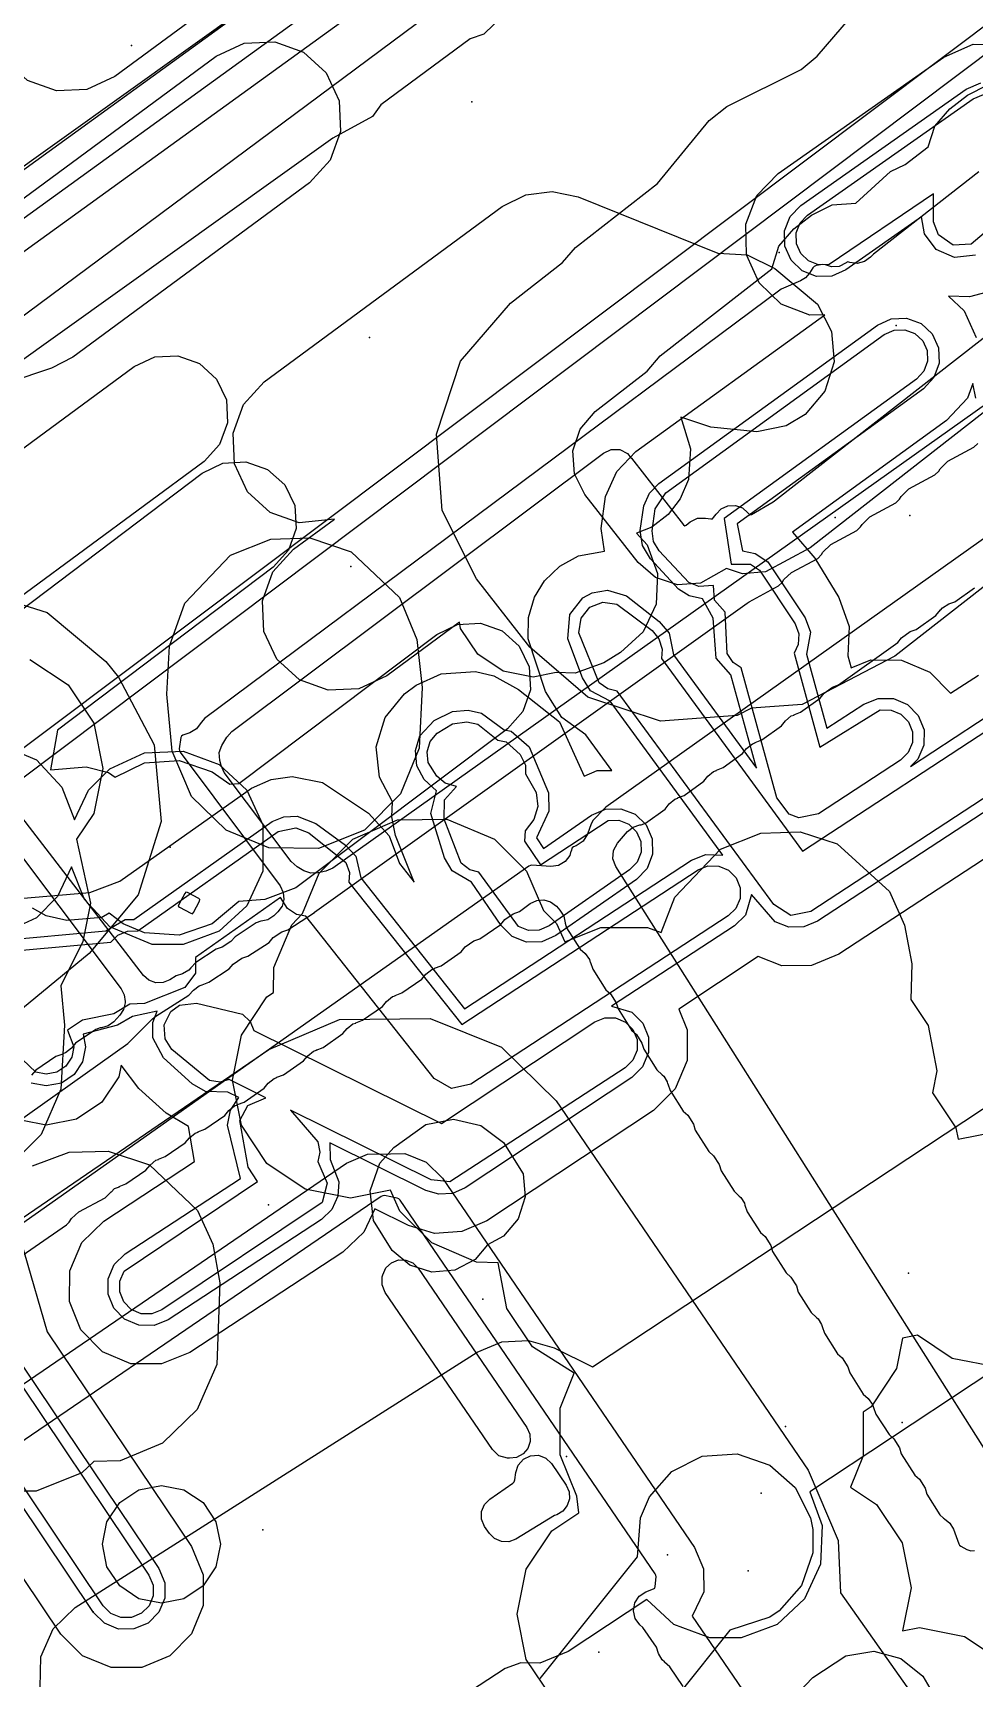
# Model space of a CAD drawing. Header units: metres. Extents: x 8738 to 9560, y -8972 to -7699.
# Drawn here: x 9325.47 to 9349.42, y -7915.73 to -7873.86 of the extents above; entities that cross this region are included whole.
import ezdxf

# ---------------------------------------------------------------- set-up
doc = ezdxf.new("R2010")
doc.units = ezdxf.units.M
for name, color, linetype in [('AI_GREENING_EXCLUSIONS', 1, 'Continuous'), ('AI_GREENING_LAWN', 82, 'Continuous'), ('AI_GREENING_REJECTED', 6, 'Continuous')]:
    doc.layers.add(name, color=color, linetype=linetype)

msp = doc.modelspace()

# ---------------------------------------------------------------- linework, layer by layer
at = {"layer": 'AI_GREENING_EXCLUSIONS'}
for points in [[(9364.585, -7852.899), (9337.717, -7873.147), (9336.942, -7873.894), (9336.596, -7874.009), (9334.321, -7875.69), (9334.111, -7875.986), (9333.104, -7876.534), (9305.641, -7896.173), (9305.12, -7896.907), (9304.52, -7897.405), (9304.171, -7897.513), (9303.051, -7898.324), (9301.98, -7899.146), (9301.779, -7899.448), (9301.13, -7899.882), (9300.401, -7900.165), (9273.981, -7921.29)], [(9364.585, -7852.899), (9337.717, -7873.147), (9336.942, -7873.894), (9336.596, -7874.009), (9334.321, -7875.69), (9334.111, -7875.986), (9333.104, -7876.534), (9305.641, -7896.173), (9305.12, -7896.907), (9304.52, -7897.405), (9304.171, -7897.513), (9303.051, -7898.324), (9301.98, -7899.146), (9301.779, -7899.448), (9301.13, -7899.882), (9300.401, -7900.165), (9273.981, -7921.29)], [(9305.158, -7861.58), (9311.227, -7875.414), (9314.924, -7883.278), (9315.105, -7883.441), (9316.701, -7882.347), (9320.684, -7879.404), (9321.041, -7879.237), (9321.436, -7879.221), (9321.806, -7879.359), (9322.093, -7879.629), (9322.192, -7879.768), (9322.195, -7879.771), (9322.217, -7879.803), (9322.66, -7880.427), (9333.683, -7872.449)], [(9306.372, -7861.858), (9312.139, -7875.003), (9315.403, -7882.024), (9316.121, -7881.532), (9320.09, -7878.6), (9320.805, -7878.265), (9321.593, -7878.233), (9322.333, -7878.509), (9322.886, -7879.029), (9333.088, -7871.645)], [(9336.146, -7868.636), (9327.552, -7874.966), (9326.845, -7875.297), (9326.066, -7875.333), (9325.332, -7875.068), (9324.755, -7874.542), (9324.424, -7873.835)], [(9313.345, -7873.789), (9313.751, -7874.455), (9313.871, -7875.226), (9313.687, -7875.985), (9313.101, -7877.249), (9313.062, -7877.61), (9312.525, -7878.49), (9307.087, -7890.222), (9330.935, -7873.168)], [(9313.345, -7873.789), (9313.751, -7874.455), (9313.871, -7875.226), (9313.687, -7875.985), (9313.101, -7877.249), (9313.062, -7877.61), (9312.525, -7878.49), (9307.087, -7890.222), (9330.935, -7873.168)], [(9354.66, -7884.053), (9347.401, -7889.721), (9345.045, -7890.95), (9343.752, -7891.046), (9343.386, -7891.231), (9341.44, -7891.375), (9339.588, -7890.763), (9338.11, -7889.489), (9336.756, -7887.755), (9335.879, -7886.012), (9335.735, -7884.067), (9336.347, -7882.214), (9337.621, -7880.737), (9338.943, -7879.705), (9339.277, -7879.316), (9341.364, -7877.688), (9342.679, -7876.084), (9343.128, -7875.733), (9345.017, -7874.789), (9345.421, -7874.452), (9345.421, -7874.452), (9346.644, -7873.033)], [(9321.051, -7896.235), (9326.92, -7895.738), (9327.683, -7895.443), (9331.034, -7893.075), (9331.529, -7892.858), (9332.064, -7892.782), (9332.841, -7892.934), (9334.009, -7893.717), (9334.538, -7894.291), (9334.797, -7894.997), (9335.173, -7895.472), (9334.699, -7894.285), (9334.6, -7893.809), (9334.619, -7893.427), (9334.284, -7892.801), (9334.207, -7892.024), (9334.433, -7891.277), (9334.927, -7890.674), (9335.219, -7890.459), (9335.859, -7890.168), (9336.732, -7890.107), (9337.193, -7890.217), (9337.829, -7890.565), (9338.867, -7891.394), (9339.499, -7892.775), (9339.825, -7892.632), (9340.202, -7892.625), (9339.539, -7891.721), (9338.928, -7891.284), (9338.514, -7890.622), (9338.069, -7889.276), (9338.078, -7888.736), (9338.232, -7888.218), (9338.484, -7887.803), (9338.873, -7887.428), (9339.348, -7887.17), (9340.011, -7887.05), (9339.925, -7886.468), (9340.041, -7885.657), (9340.324, -7885.017), (9340.81, -7884.513), (9345.615, -7881.03), (9345.237, -7881.039), (9344.509, -7880.758), (9343.945, -7880.219), (9343.629, -7879.506), (9343.61, -7878.725), (9343.892, -7877.998), (9344.43, -7877.433), (9348.643, -7874.472), (9349.392, -7874.148), (9350.208, -7874.151)], [(9324.368, -7878.7), (9330.135, -7874.453), (9330.842, -7874.121), (9331.621, -7874.086), (9332.355, -7874.351), (9332.931, -7874.877), (9333.263, -7875.583), (9333.298, -7876.363), (9333.033, -7877.097), (9332.507, -7877.673), (9326.488, -7882.106), (9325.939, -7882.392), (9322.627, -7883.504)], [(9352.506, -7881.295), (9345.247, -7886.962), (9344.111, -7887.577), (9343.527, -7887.621), (9343.115, -7887.485), (9342.452, -7887.858), (9341.868, -7887.901), (9341.312, -7887.717), (9340.869, -7887.335), (9339.515, -7885.601), (9339.252, -7885.078), (9339.209, -7884.495), (9339.392, -7883.939), (9339.774, -7883.496), (9341.097, -7882.463), (9341.431, -7882.075), (9344.269, -7879.86), (9344.451, -7879.286), (9344.833, -7878.843), (9345.282, -7878.492), (9345.805, -7878.229), (9345.805, -7878.229), (9346.406, -7878.191), (9347.294, -7877.385), (9347.661, -7877.211), (9348.244, -7876.757), (9348.416, -7876.235), (9348.798, -7875.791), (9349.248, -7875.441), (9349.77, -7875.177)], [(9349.451, -7879.514), (9348.919, -7879.573), (9348.453, -7879.368), (9348.153, -7878.969), (9348.078, -7878.536), (9346.156, -7879.887), (9345.799, -7880.045), (9345.409, -7880.054), (9345.045, -7879.913), (9344.763, -7879.644), (9344.763, -7879.644), (9344.605, -7879.287), (9344.596, -7878.897), (9344.736, -7878.533), (9345.006, -7878.251), (9349.218, -7875.29), (9349.592, -7875.128)], [(9349.843, -7880.434), (9349.3, -7880.574), (9348.763, -7880.561), (9349.161, -7880.93), (9349.473, -7881.608)], [(9320.842, -7897.302), (9327.328, -7896.707), (9327.817, -7896.422), (9328.034, -7896.42), (9331.555, -7893.928), (9331.854, -7893.807), (9332.191, -7893.789), (9332.665, -7893.974), (9333.42, -7894.525), (9333.684, -7894.812), (9333.811, -7895.362), (9336.447, -7898.692), (9342.228, -7894.909), (9342.59, -7894.763), (9343.025, -7894.786), (9340.154, -7890.868), (9339.656, -7890.599), (9339.45, -7890.268), (9339.083, -7889.278), (9339.131, -7888.658), (9339.464, -7888.234), (9339.701, -7888.105), (9340.086, -7888.041), (9340.574, -7888.186), (9341.407, -7888.834), (9341.661, -7889.13), (9341.767, -7889.686), (9343.878, -7892.567), (9343.225, -7890.197), (9342.856, -7889.769), (9342.782, -7888.755), (9342.507, -7888.259), (9342.166, -7888.185), (9341.894, -7888.017), (9341.181, -7887.239), (9340.981, -7886.904), (9340.924, -7886.518), (9341.012, -7885.895), (9341.154, -7885.574), (9341.397, -7885.322), (9346.955, -7881.294), (9347.31, -7881.131), (9347.7, -7881.116), (9348.066, -7881.251), (9348.352, -7881.517), (9348.515, -7881.871), (9348.53, -7882.261), (9348.394, -7882.627), (9348.129, -7882.913), (9343.389, -7886.348), (9343.525, -7887.042), (9343.844, -7887.105), (9344.168, -7887.322), (9345.12, -7888.741), (9345.252, -7889.109), (9345.153, -7889.665), (9345.674, -7891.555), (9346.614, -7890.94), (9346.976, -7890.794), (9347.366, -7890.797), (9347.725, -7890.95), (9347.998, -7891.229), (9348.144, -7891.591), (9348.14, -7891.981), (9347.988, -7892.34), (9347.796, -7892.528), (9350.073, -7891.037)], [(9322.815, -7886.203), (9328.046, -7882.35), (9328.576, -7882.101), (9329.161, -7882.074), (9329.711, -7882.273), (9330.144, -7882.668), (9330.392, -7883.198), (9330.419, -7883.782), (9330.22, -7884.333), (9329.825, -7884.765), (9323.743, -7889.245)], [(9349.46, -7883.157), (9349.385, -7882.777), (9349.246, -7883.15), (9348.716, -7883.723), (9344.797, -7886.563), (9345.361, -7887.225), (9345.978, -7888.227), (9346.241, -7888.962), (9346.204, -7889.713), (9346.287, -7890.014), (9346.79, -7889.811), (9347.57, -7889.819), (9348.288, -7890.124), (9348.818, -7890.664), (9349.526, -7890.2)], [(9323.816, -7889.568), (9329.775, -7885.064), (9330.302, -7884.809), (9330.886, -7884.775), (9331.439, -7884.967), (9331.876, -7885.356), (9332.131, -7885.883), (9332.165, -7886.468), (9331.973, -7887.02), (9331.584, -7887.458), (9326.095, -7891.606), (9325.918, -7892.611), (9326.828, -7892.535), (9327.396, -7892.677), (9327.564, -7892.801), (9328.309, -7892.437), (9329.195, -7892.378), (9330.028, -7892.664), (9330.481, -7892.973), (9330.707, -7892.956), (9335.743, -7889.17), (9336.271, -7888.916), (9336.855, -7888.883), (9337.407, -7889.077), (9337.844, -7889.467), (9338.097, -7889.994), (9338.13, -7890.579), (9337.936, -7891.131), (9337.546, -7891.567), (9332.16, -7895.617), (9331.374, -7895.913), (9330.711, -7895.964), (9330.028, -7896.534), (9329.195, -7896.819), (9328.309, -7896.76), (9327.767, -7896.534), (9327.414, -7896.258), (9327.222, -7896.374), (9326.334, -7896.445), (9325.806, -7896.331), (9325.46, -7896.136)], [(9323.968, -7888.026), (9325.831, -7888.607), (9327.329, -7889.857), (9327.648, -7890.252), (9328.554, -7891.979), (9328.729, -7893.929), (9328.146, -7895.79), (9326.899, -7897.283), (9325.202, -7898.683)], [(9351.004, -7892.46), (9345.266, -7896.215), (9344.758, -7896.318), (9344.318, -7896.043), (9340.335, -7890.608), (9340.097, -7890.553), (9339.875, -7890.394), (9339.36, -7889.123), (9339.417, -7888.753), (9339.641, -7888.476), (9339.973, -7888.346), (9340.323, -7888.394), (9340.323, -7888.394), (9341.222, -7889.069), (9341.399, -7889.277), (9341.484, -7889.537), (9341.465, -7889.78), (9345.055, -7894.68), (9350.237, -7891.288)], [(9325.393, -7889.802), (9326.366, -7890.453), (9327.017, -7891.426), (9327.245, -7892.574), (9327.017, -7893.722), (9326.578, -7894.379), (9326.937, -7896.006), (9326.742, -7896.983), (9326.179, -7898.111), (9326.272, -7899.113), (9326.178, -7900.739), (9325.68, -7901.89), (9324.87, -7902.7)], [(9324.483, -7891.906), (9325.559, -7892.354), (9326.206, -7893.053), (9326.53, -7893.882), (9326.886, -7893.127), (9327.426, -7892.587), (9328.308, -7892.178), (9329.294, -7892.139), (9330.211, -7892.48), (9330.91, -7893.127), (9331.319, -7894.009), (9331.319, -7895.189), (9330.91, -7896.071), (9330.211, -7896.718), (9329.294, -7897.059), (9328.502, -7897.059), (9327.426, -7896.611), (9326.779, -7895.912), (9326.455, -7895.083), (9326.099, -7895.838), (9325.559, -7896.378), (9324.677, -7896.787)], [(9351.168, -7892.711), (9345.431, -7896.466), (9345.082, -7896.609), (9344.705, -7896.613), (9344.353, -7896.477), (9343.756, -7895.783), (9343.602, -7896.309), (9343.323, -7896.582), (9340.195, -7898.63), (9340.712, -7898.781), (9340.987, -7899.058), (9341.135, -7899.419), (9341.134, -7899.809), (9340.983, -7900.169), (9340.706, -7900.444), (9336.464, -7903.254), (9336.146, -7903.393), (9335.8, -7903.415), (9335.467, -7903.316), (9333.025, -7902.103), (9333.029, -7902.531), (9333.255, -7903.096), (9333.232, -7903.464), (9333.077, -7903.799), (9332.81, -7904.055), (9328.914, -7906.605), (9328.553, -7906.751), (9328.162, -7906.747), (9327.803, -7906.594), (9327.53, -7906.316), (9327.384, -7905.954), (9327.388, -7905.564), (9327.541, -7905.205), (9327.819, -7904.931), (9330.753, -7903.011), (9330.422, -7901.656), (9330.498, -7901.273), (9330.712, -7900.954), (9330.426, -7900.811), (9329.86, -7900.801), (9329.525, -7900.602), (9328.791, -7899.941), (9328.519, -7899.435), (9328.517, -7899.045), (9328.628, -7898.756), (9328.003, -7898.893), (9327.619, -7899.109), (9326.746, -7899.335), (9326.81, -7899.658), (9326.734, -7900.041), (9326.517, -7900.365), (9326.193, -7900.582), (9325.81, -7900.658), (9325.427, -7900.582)], [(9351.716, -7893.547), (9345.978, -7897.303), (9345.281, -7897.59), (9344.526, -7897.597), (9343.926, -7897.365), (9341.903, -7898.707), (9342.117, -7899.228), (9342.114, -7900.008), (9341.812, -7900.728), (9341.258, -7901.278), (9337.016, -7904.088), (9336.38, -7904.365), (9335.687, -7904.408), (9335.022, -7904.212), (9334.166, -7903.787), (9333.89, -7904.38), (9333.358, -7904.891), (9329.462, -7907.441), (9328.738, -7907.733), (9327.958, -7907.726), (9327.24, -7907.42), (9326.693, -7906.863), (9326.402, -7906.139), (9326.409, -7905.359), (9326.714, -7904.641), (9327.271, -7904.095), (9329.581, -7902.583), (9329.428, -7901.685), (9328.856, -7901.346), (9328.162, -7900.721), (9327.717, -7900.127), (9327.658, -7900.423), (9327.224, -7901.072), (9326.575, -7901.506), (9325.81, -7901.658), (9325.206, -7901.538)], [(9338.669, -7916.224), (9338.019, -7915.251), (9337.791, -7914.103), (9338.019, -7912.955), (9338.669, -7911.982), (9339.359, -7911.521), (9339.306, -7911.097), (9338.881, -7910.045), (9338.881, -7908.857), (9339.239, -7907.965), (9338.179, -7907.298), (9337.528, -7906.324), (9337.304, -7905.158), (9336.759, -7905.144), (9335.619, -7904.652), (9334.808, -7903.841), (9334.57, -7903.307), (9333.547, -7903.511), (9332.399, -7903.282), (9331.425, -7902.632), (9330.775, -7901.659), (9330.547, -7900.511), (9330.775, -7899.363), (9331.425, -7898.389), (9331.588, -7898.28), (9331.603, -7897.644), (9332.056, -7896.56), (9332.328, -7896.27), (9332.757, -7895.244), (9333.606, -7894.377), (9334.746, -7893.885), (9336.004, -7893.871), (9337.214, -7894.377), (9338.025, -7895.187), (9338.461, -7896.194), (9338.792, -7896.525), (9339.002, -7896.992), (9339.922, -7896.622), (9341.11, -7896.622), (9341.458, -7896.753), (9341.804, -7895.85), (9342.964, -7894.628), (9343.994, -7894.221), (9344.988, -7894.194), (9345.937, -7894.494), (9347.262, -7895.705), (9347.648, -7896.561), (9347.83, -7897.55), (9347.803, -7898.461), (9348.244, -7899.12), (9348.472, -7900.268), (9348.359, -7900.836), (9348.954, -7901.726), (9349.011, -7902.015), (9350.006, -7901.817)], [(9320.955, -7897.58), (9327.456, -7896.997), (9327.627, -7896.823), (9327.878, -7896.716), (9328.139, -7896.713), (9331.711, -7894.184), (9332.157, -7894.087), (9332.489, -7894.216), (9333.428, -7894.968), (9333.522, -7895.224), (9333.512, -7895.468), (9336.382, -7899.094), (9342.392, -7895.16), (9342.645, -7895.058), (9342.919, -7895.06), (9343.17, -7895.167), (9343.361, -7895.362), (9343.463, -7895.616), (9343.461, -7895.889), (9343.354, -7896.14), (9343.159, -7896.331), (9336.614, -7900.615), (9336.118, -7900.72), (9335.682, -7900.464), (9332.415, -7896.337), (9332.175, -7896.291), (9331.947, -7896.141), (9331.769, -7895.857), (9329.607, -7897.389), (9329.606, -7897.786), (9329.334, -7898.152), (9328.307, -7898.555), (9327.934, -7898.574), (9327.526, -7898.824), (9326.735, -7898.983), (9326.352, -7899.234), (9326.51, -7899.658), (9326.457, -7899.926), (9326.305, -7900.153), (9326.078, -7900.305), (9325.81, -7900.358), (9325.542, -7900.305), (9325.203, -7899.986)], [(9325.652, -7915.967), (9325.67, -7915.187), (9325.985, -7914.473), (9326.549, -7913.933), (9336.772, -7907.431), (9336.772, -7907.431), (9337.4, -7907.169), (9338.079, -7907.132), (9338.731, -7907.325), (9339.706, -7907.806), (9360.027, -7894.379)], [(9304.282, -7916.337), (9306.084, -7915.591), (9307.901, -7915.591), (9312.219, -7912.693), (9312.21, -7911.624), (9312.94, -7909.818), (9314.304, -7908.427), (9315.187, -7907.824), (9316.985, -7907.059), (9317.549, -7907.054), (9318.298, -7906.738), (9320.248, -7906.724), (9320.871, -7906.976), (9331.473, -7899.727), (9333.268, -7898.963), (9335.58, -7898.94), (9337.389, -7899.669), (9338.782, -7901.035), (9345.196, -7910.433), (9345.96, -7912.228), (9346.019, -7913.557), (9347.81, -7916.092)], [(9325.461, -7902.69), (9326.392, -7902.34), (9327.386, -7902.313), (9328.436, -7902.665), (9329.66, -7903.824), (9330.045, -7904.68), (9330.228, -7905.669), (9330.146, -7907.742), (9329.648, -7908.892), (9328.771, -7909.748), (9327.687, -7910.201), (9327.022, -7910.218), (9326.718, -7910.501), (9325.553, -7910.97), (9324.365, -7910.97)], [(9320.847, -7911.231), (9333.446, -7902.618), (9333.985, -7902.389), (9334.57, -7902.383), (9334.931, -7902.38), (9335.473, -7902.598), (9335.891, -7903.008), (9342.305, -7912.406), (9342.534, -7912.944), (9342.54, -7913.53), (9342.246, -7914.149), (9344.919, -7918.065)], [(9324.661, -7902.877), (9325.833, -7906.918), (9329.503, -7912.381), (9329.803, -7913.102), (9329.805, -7913.882), (9329.508, -7914.604), (9328.957, -7915.157), (9328.237, -7915.457), (9327.457, -7915.459), (9326.735, -7915.162), (9326.182, -7914.611), (9322.339, -7908.889)], [(9351.475, -7906.86), (9345.234, -7910.985), (9345.551, -7911.845), (9345.512, -7912.831), (9345.103, -7913.713), (9344.404, -7914.36), (9343.487, -7914.701), (9342.695, -7914.701), (9341.778, -7914.36), (9341.09, -7913.724), (9339.086, -7915.048), (9338.364, -7915.343), (9337.882, -7915.341), (9337.484, -7915.486), (9329.863, -7920.474)], [(9350.006, -7907.817), (9348.858, -7907.589), (9347.977, -7907), (9347.598, -7907.076), (9347.445, -7907.846), (9346.795, -7908.819), (9346.591, -7908.955), (9346.591, -7910.067), (9346.272, -7910.865), (9346.935, -7911.308), (9347.585, -7912.282), (9347.813, -7913.43), (9347.596, -7914.522), (9348.027, -7914.436), (9349.175, -7914.665), (9350.148, -7915.315)], [(9324.916, -7907.346), (9328.672, -7912.939), (9328.823, -7913.299), (9328.824, -7913.689), (9328.675, -7914.05), (9328.4, -7914.327), (9328.04, -7914.477), (9327.65, -7914.478), (9327.289, -7914.329), (9327.012, -7914.054), (9323.169, -7908.332)], [(9324.641, -7907.474), (9328.423, -7913.106), (9328.529, -7913.358), (9328.529, -7913.631), (9328.425, -7913.884), (9328.233, -7914.078), (9327.98, -7914.183), (9327.707, -7914.183), (9327.455, -7914.079), (9327.261, -7913.887), (9323.418, -7908.164)], [(9338.379, -7915.741), (9340.856, -7912.637), (9340.93, -7911.652), (9341.156, -7911.111), (9341.722, -7910.467), (9342.502, -7910.08), (9343.388, -7910.021), (9344.221, -7910.306), (9344.221, -7910.306), (9344.865, -7910.872), (9345.252, -7911.652), (9345.311, -7911.944), (9345.311, -7912.538), (9345.026, -7913.371), (9344.46, -7914.015), (9344.221, -7914.176), (9343.201, -7914.508), (9340.574, -7917.8)]]:
    msp.add_lwpolyline(points, dxfattribs=at)
for points in [[(9344.898, -7879.222), (9344.891, -7878.949), (9344.99, -7878.694), (9345.178, -7878.496), (9349.39, -7875.535), (9349.653, -7875.422), (9349.938, -7875.423), (9350.199, -7875.538), (9350.393, -7875.747), (9350.487, -7876.017), (9350.146, -7877.407), (9350.248, -7877.629), (9350.258, -7877.902), (9349.673, -7878.953), (9349.339, -7879.235), (9348.883, -7879.259), (9348.51, -7878.996), (9348.382, -7878.664), (9348.384, -7877.954), (9345.733, -7879.752), (9345.46, -7879.759), (9345.206, -7879.66), (9345.008, -7879.472), (9344.898, -7879.222)], [(9333.14, -7886.232), (9332.24, -7886.324), (9331.506, -7886.059), (9330.93, -7885.533), (9330.599, -7884.826), (9330.563, -7884.047), (9330.828, -7883.313), (9331.354, -7882.736), (9337.407, -7878.278), (9338.01, -7877.975), (9338.68, -7877.89), (9339.339, -7878.032), (9342.894, -7879.461), (9343.644, -7879.509), (9344.344, -7879.853), (9345.433, -7880.761), (9345.792, -7881.454), (9345.858, -7882.231), (9345.622, -7882.975), (9345.119, -7883.572), (9344.636, -7883.857), (9343.892, -7884.009), (9342.721, -7883.893), (9341.951, -7883.635), (9342.203, -7884.442), (9342.151, -7885.221), (9341.941, -7885.719), (9341.634, -7886.114), (9341.217, -7886.434), (9340.825, -7886.585), (9341.097, -7886.882), (9341.364, -7887.616), (9341.329, -7888.396), (9340.999, -7889.103), (9340.424, -7889.63), (9339.996, -7889.889), (9339.263, -7890.155), (9338.787, -7890.134), (9338.2, -7890.251), (9337.435, -7890.099), (9336.786, -7889.665), (9336.352, -7889.016), (9336.321, -7888.857), (9334.472, -7890.219), (9333.765, -7890.55), (9332.986, -7890.586), (9332.252, -7890.32), (9331.675, -7889.794), (9331.344, -7889.088), (9331.308, -7888.308), (9331.574, -7887.575), (9332.1, -7886.998), (9333.14, -7886.232)], [(9342.158, -7887.842), (9341.403, -7887.038), (9341.263, -7886.803), (9341.223, -7886.533), (9341.304, -7885.966), (9341.573, -7885.565), (9347.131, -7881.537), (9347.379, -7881.423), (9347.652, -7881.412), (9347.908, -7881.507), (9348.109, -7881.693), (9348.223, -7881.941), (9348.233, -7882.214), (9348.138, -7882.47), (9347.953, -7882.67), (9343.058, -7886.218), (9343.235, -7887.374), (9343.729, -7887.382), (9343.956, -7887.534), (9344.863, -7888.895), (9344.955, -7889.153), (9344.942, -7889.425), (9344.837, -7889.646), (9345.494, -7892.031), (9347.031, -7891.089), (9347.304, -7891.091), (9347.556, -7891.198), (9347.747, -7891.393), (9347.849, -7891.646), (9347.847, -7891.919), (9347.74, -7892.171), (9347.545, -7892.362), (9345.458, -7893.728), (9344.954, -7893.832), (9344.709, -7893.739), (9344.399, -7893.328), (9343.487, -7890.018), (9343.284, -7889.882), (9343.133, -7889.654), (9343.082, -7888.602), (9342.814, -7888.297), (9342.783, -7887.921), (9342.41, -7887.947), (9342.158, -7887.842)], [(9332.519, -7886.712), (9333.569, -7887.064), (9334.793, -7888.223), (9335.24, -7889.298), (9335.373, -7890.515), (9335.296, -7892.06), (9334.826, -7893.225), (9333.904, -7894.147), (9332.739, -7894.617), (9331.47, -7894.6), (9330.386, -7894.147), (9329.509, -7893.292), (9329.011, -7892.141), (9328.878, -7890.688), (9328.946, -7889.466), (9329.335, -7888.368), (9330.495, -7887.146), (9331.525, -7886.739), (9332.519, -7886.712)], [(9335.241, -7892.51), (9335.202, -7892.121), (9335.315, -7891.748), (9335.678, -7891.356), (9336.144, -7891.127), (9336.546, -7891.092), (9336.88, -7891.166), (9337.462, -7891.59), (9337.635, -7891.627), (9338.095, -7892.029), (9338.59, -7893.199), (9338.599, -7893.667), (9338.282, -7894.346), (9338.464, -7894.614), (9339.681, -7893.765), (9340.039, -7893.609), (9340.429, -7893.602), (9340.792, -7893.744), (9341.073, -7894.014), (9341.23, -7894.372), (9341.237, -7894.762), (9341.095, -7895.125), (9340.825, -7895.406), (9338.778, -7896.832), (9338.418, -7896.989), (9338.025, -7896.995), (9337.66, -7896.85), (9337.38, -7896.575), (9336.628, -7895.472), (9336.14, -7895.186), (9335.945, -7894.848), (9335.596, -7893.726), (9335.736, -7893.145), (9335.425, -7892.854), (9335.241, -7892.51)], [(9335.528, -7892.422), (9335.501, -7892.151), (9335.58, -7891.889), (9335.753, -7891.678), (9336.148, -7891.439), (9336.511, -7891.39), (9336.786, -7891.451), (9337.295, -7891.853), (9337.509, -7891.899), (9337.863, -7892.219), (9338.002, -7892.497), (9338.006, -7892.718), (9338.278, -7893.189), (9338.314, -7893.545), (9338.215, -7893.877), (9337.996, -7894.162), (9337.976, -7894.43), (9338.387, -7895.033), (9340.103, -7893.902), (9340.376, -7893.897), (9340.63, -7893.996), (9340.827, -7894.186), (9340.937, -7894.436), (9340.942, -7894.709), (9340.842, -7894.963), (9340.653, -7895.16), (9338.607, -7896.586), (9338.354, -7896.696), (9338.08, -7896.7), (9337.824, -7896.599), (9336.819, -7895.218), (9336.583, -7895.155), (9336.366, -7894.988), (9335.93, -7893.867), (9335.946, -7893.374), (9336.246, -7893.04), (9335.96, -7892.949), (9335.749, -7892.776), (9335.528, -7892.422)], [(9329.004, -7899.729), (9328.835, -7899.457), (9328.811, -7899.101), (9328.978, -7898.766), (9329.197, -7898.602), (9329.631, -7898.546), (9330.801, -7898.826), (9330.995, -7899.018), (9331.09, -7899.243), (9335.862, -7901.614), (9339.767, -7899.027), (9340.02, -7898.923), (9340.293, -7898.924), (9340.545, -7899.03), (9340.737, -7899.224), (9340.841, -7899.476), (9340.84, -7899.75), (9340.734, -7900.002), (9340.54, -7900.194), (9336.076, -7903.101), (9335.6, -7903.048), (9332.021, -7901.269), (9332.721, -7902.076), (9332.769, -7902.345), (9332.716, -7902.583), (9332.957, -7903.132), (9332.832, -7903.625), (9328.75, -7906.354), (9328.497, -7906.456), (9328.224, -7906.453), (9327.972, -7906.346), (9327.781, -7906.151), (9327.679, -7905.898), (9327.682, -7905.625), (9327.788, -7905.374), (9331.181, -7903.089), (9330.946, -7902.722), (9330.732, -7901.538), (9330.938, -7901.151), (9331.4, -7900.961), (9330.467, -7900.497), (9330.231, -7900.557), (9329.96, -7900.518), (9329.004, -7899.729)], [(9337.44, -7902.092), (9337.942, -7902.894), (9337.993, -7903.477), (9337.818, -7904.035), (9337.442, -7904.484), (9337.033, -7904.698), (9336.721, -7905.07), (9336.202, -7905.341), (9335.619, -7905.392), (9335.061, -7905.217), (9334.612, -7904.841), (9334.137, -7904.084), (9334.054, -7903.322), (9334.299, -7902.622), (9334.649, -7902.227), (9335.467, -7901.642), (9336.17, -7901.5), (9336.868, -7901.662), (9337.44, -7902.092)], [(9329.8, -7913.382), (9329.313, -7913.707), (9328.739, -7913.821), (9328.165, -7913.707), (9327.678, -7913.382), (9327.353, -7912.895), (9327.239, -7912.321), (9327.353, -7911.747), (9327.678, -7911.26), (9328.165, -7910.935), (9328.739, -7910.821), (9329.313, -7910.935), (9329.8, -7911.26), (9330.125, -7911.747), (9330.239, -7912.321), (9330.125, -7912.895), (9329.8, -7913.382)], [(9348.584, -7916.494), (9348.615, -7917.078), (9348.42, -7917.63), (9348.029, -7918.066), (9347.613, -7918.265), (9347.288, -7918.626), (9346.761, -7918.879), (9346.176, -7918.91), (9345.624, -7918.716), (9345.189, -7918.325), (9344.74, -7917.551), (9344.684, -7916.787), (9344.953, -7916.096), (9345.316, -7915.713), (9346.153, -7915.156), (9346.862, -7915.039), (9347.553, -7915.226), (9348.11, -7915.675), (9348.584, -7916.494)]]:
    msp.add_lwpolyline(points, close=True, dxfattribs=at)
at = {"layer": 'AI_GREENING_LAWN'}
for points in [[(9318.81, -7885.818), (9356.59, -7857.726)], [(9362.459, -7864.072), (9324.238, -7892.798), (9324.076, -7892.879), (9323.895, -7892.896), (9323.72, -7892.848), (9323.649, -7892.796), (9323.648, -7892.798), (9323.552, -7892.736), (9323.497, -7892.73), (9323.32, -7892.755), (9323.197, -7892.809), (9321.478, -7894.235), (9321.452, -7894.264), (9321.437, -7894.299), (9321.398, -7894.459), (9321.396, -7894.547), (9321.42, -7894.689), (9321.361, -7894.898), (9321.22, -7895.063), (9292.806, -7916.323)], [(9325.114, -7892.89), (9352.26, -7872.462)], [(9334.095, -7873.014), (9322.907, -7881.112)], [(9349.539, -7877.394), (9346.855, -7879.486), (9346.778, -7879.569), (9346.626, -7879.679), (9346.443, -7879.726), (9346.257, -7879.701), (9346.206, -7879.685), (9346.167, -7879.705), (9346.159, -7879.71), (9345.983, -7879.799), (9345.787, -7879.812), (9345.634, -7879.76), (9345.566, -7879.755), (9345.398, -7879.781), (9345.351, -7879.799), (9345.316, -7879.834), (9345.228, -7879.973), (9345.129, -7880.087), (9345.001, -7880.166), (9344.564, -7880.351), (9344.512, -7880.381), (9329.833, -7891.308), (9329.757, -7891.401), (9329.752, -7891.411), (9329.634, -7891.57), (9329.464, -7891.671), (9329.286, -7891.733), (9329.25, -7891.753), (9329.237, -7891.793), (9329.195, -7892.076), (9329.198, -7892.123), (9329.218, -7892.165), (9331.759, -7895.568), (9331.839, -7895.73), (9331.856, -7895.91), (9331.808, -7896.084), (9331.702, -7896.23), (9331.598, -7896.329), (9331.449, -7896.426), (9331.275, -7896.465), (9331.273, -7896.465), (9331.148, -7896.506), (9330.613, -7896.86), (9330.507, -7896.981), (9330.284, -7897.129), (9330.131, -7897.178), (9329.615, -7897.519), (9329.491, -7897.654), (9329.487, -7897.649), (9329.438, -7897.709), (9329.272, -7897.8), (9329.114, -7897.851), (9328.956, -7897.956), (9328.784, -7898.028), (9328.598, -7898.031), (9328.423, -7897.967), (9328.284, -7897.843), (9325.018, -7893.595)], [(9357.004, -7878.131), (9333.102, -7895.113), (9332.924, -7895.193), (9332.731, -7895.237), (9332.544, -7895.244), (9332.367, -7895.182), (9332.191, -7895.078), (9332.043, -7894.947), (9330.34, -7892.676), (9330.256, -7892.501), (9330.222, -7892.371), (9330.212, -7892.174), (9330.278, -7891.989), (9330.403, -7891.78), (9330.532, -7891.636), (9339.986, -7884.551), (9340.183, -7884.461), (9340.4, -7884.464), (9340.595, -7884.558), (9340.695, -7884.68), (9340.698, -7884.678), (9342.021, -7886.373), (9342.053, -7886.401), (9342.09, -7886.382), (9342.192, -7886.302), (9342.192, -7886.302), (9342.378, -7886.211), (9342.585, -7886.204), (9342.716, -7886.226), (9342.76, -7886.225), (9342.79, -7886.194), (9342.852, -7886.102), (9342.983, -7885.968), (9343.155, -7885.891), (9343.343, -7885.884), (9343.521, -7885.947), (9343.663, -7886.071), (9343.683, -7886.097), (9343.712, -7886.123), (9343.749, -7886.11), (9344.308, -7885.789), (9344.338, -7885.769), (9351.569, -7880.123)], [(9359.787, -7879.527), (9340.051, -7893.56), (9340.015, -7893.592), (9339.725, -7893.897), (9339.671, -7893.985), (9339.58, -7894.246), (9339.467, -7894.428), (9339.288, -7894.547), (9339.224, -7894.572), (9339.187, -7894.595), (9339.165, -7894.684), (9339.157, -7894.682), (9339.13, -7894.791), (9339.012, -7894.949), (9338.841, -7895.049), (9338.645, -7895.075), (9338.167, -7895.042), (9338.126, -7895.046), (9338.09, -7895.064), (9318.403, -7908.953)], [(9317.723, -7906.796), (9327.882, -7899.574), (9327.914, -7899.548), (9328.512, -7898.951), (9328.598, -7898.882), (9329.441, -7898.35), (9329.556, -7898.22), (9329.704, -7898.106), (9329.775, -7898.085), (9329.773, -7898.08), (9329.946, -7898.019), (9330.461, -7897.677), (9330.566, -7897.556), (9330.789, -7897.408), (9330.942, -7897.358), (9331.477, -7897.004), (9331.583, -7896.883), (9331.806, -7896.735), (9331.959, -7896.685), (9332.631, -7896.242), (9332.638, -7896.237), (9343.643, -7888.368), (9343.695, -7888.335), (9344.441, -7887.931), (9344.533, -7887.842), (9344.577, -7887.77), (9344.769, -7887.589), (9345.439, -7887.23), (9345.537, -7887.134), (9345.57, -7887.074), (9345.77, -7886.878), (9346.432, -7886.522), (9346.53, -7886.427), (9346.565, -7886.365), (9346.763, -7886.171), (9347.426, -7885.815), (9347.523, -7885.721), (9347.559, -7885.656), (9347.756, -7885.465), (9348.42, -7885.107), (9348.516, -7885.014), (9348.554, -7884.948), (9348.749, -7884.758), (9349.414, -7884.399), (9349.509, -7884.307)], [(9350.953, -7911.899), (9340.3, -7895.072), (9340.228, -7894.873), (9340.244, -7894.662), (9340.345, -7894.477), (9340.599, -7894.183), (9340.741, -7894.07), (9340.913, -7894.015), (9340.944, -7894.011), (9341.056, -7893.967), (9341.554, -7893.609), (9341.657, -7893.481), (9341.802, -7893.358), (9341.875, -7893.334), (9341.873, -7893.328), (9342.043, -7893.261), (9342.54, -7892.904), (9342.644, -7892.775), (9342.789, -7892.652), (9342.862, -7892.628), (9342.859, -7892.622), (9343.029, -7892.555), (9343.527, -7892.198), (9343.63, -7892.069), (9343.775, -7891.947), (9343.848, -7891.922), (9343.846, -7891.916), (9344.016, -7891.849), (9344.016, -7891.849), (9344.513, -7891.492), (9344.617, -7891.363), (9344.762, -7891.241), (9344.835, -7891.217), (9344.832, -7891.211), (9345.002, -7891.144), (9345.5, -7890.786), (9345.6, -7890.662), (9345.818, -7890.505), (9345.969, -7890.45), (9347.473, -7889.375), (9347.573, -7889.25), (9347.792, -7889.094), (9347.942, -7889.039), (9348.441, -7888.684), (9348.559, -7888.544), (9348.564, -7888.549), (9348.61, -7888.487), (9348.773, -7888.39), (9348.929, -7888.333), (9349.427, -7887.978)], [(9324.533, -7893.957), (9327.715, -7898.186), (9327.792, -7898.337), (9327.815, -7898.506), (9327.814, -7898.538), (9327.776, -7898.71), (9327.68, -7898.859), (9327.528, -7899.022), (9327.385, -7899.129), (9327.213, -7899.179), (9327.213, -7899.179), (9327.18, -7899.182), (9327.067, -7899.224), (9326.555, -7899.571), (9326.448, -7899.697), (9326.3, -7899.816), (9326.226, -7899.838), (9326.228, -7899.844), (9326.057, -7899.907), (9325.545, -7900.254), (9325.438, -7900.38)], [(9319.473, -7908.929), (9326.328, -7904.192), (9326.396, -7904.122), (9326.454, -7904.031), (9326.641, -7903.859), (9327.308, -7903.504), (9327.459, -7903.355), (9327.463, -7903.359), (9327.545, -7903.27), (9327.671, -7903.222), (9327.668, -7903.214), (9327.833, -7903.151), (9328.343, -7902.796), (9328.449, -7902.669), (9328.596, -7902.549), (9328.669, -7902.526), (9328.667, -7902.52), (9328.838, -7902.456), (9329.346, -7902.102), (9329.452, -7901.975), (9329.599, -7901.855), (9329.672, -7901.832), (9329.67, -7901.826), (9329.841, -7901.761), (9329.841, -7901.761), (9330.35, -7901.408), (9330.455, -7901.281), (9330.602, -7901.161), (9330.676, -7901.138), (9330.673, -7901.132), (9330.844, -7901.067), (9331.353, -7900.714), (9331.459, -7900.587), (9331.606, -7900.466), (9331.679, -7900.443), (9331.677, -7900.437), (9331.848, -7900.373), (9332.356, -7900.02), (9332.462, -7899.893), (9332.609, -7899.772), (9332.682, -7899.749), (9332.68, -7899.743), (9332.851, -7899.679), (9333.359, -7899.325), (9333.465, -7899.198), (9333.612, -7899.078), (9333.685, -7899.055), (9333.683, -7899.049), (9333.854, -7898.985), (9334.363, -7898.631), (9334.468, -7898.504), (9334.615, -7898.384), (9334.689, -7898.361), (9334.686, -7898.355), (9334.857, -7898.291), (9335.366, -7897.937), (9335.471, -7897.81), (9335.618, -7897.69), (9335.692, -7897.667), (9335.689, -7897.661), (9335.86, -7897.596), (9336.369, -7897.243), (9336.471, -7897.12), (9336.692, -7896.967), (9336.844, -7896.914), (9337.372, -7896.549), (9337.475, -7896.425), (9337.69, -7896.274), (9337.848, -7896.217), (9338.125, -7896.016), (9338.289, -7895.938), (9338.469, -7895.923), (9338.643, -7895.974), (9338.788, -7896.083), (9338.88, -7896.184), (9338.975, -7896.335), (9339.011, -7896.509), (9339.011, -7896.511), (9339.049, -7896.637), (9339.394, -7897.179), (9339.518, -7897.29), (9339.632, -7897.441), (9339.652, -7897.515), (9339.658, -7897.513), (9339.716, -7897.687), (9340.049, -7898.209), (9340.168, -7898.316), (9340.312, -7898.542), (9340.359, -7898.696), (9340.704, -7899.238), (9340.823, -7899.345), (9340.967, -7899.572), (9341.014, -7899.725), (9341.345, -7900.248), (9341.478, -7900.374), (9341.476, -7900.375), (9341.519, -7900.41), (9341.607, -7900.548), (9341.62, -7900.602), (9341.622, -7900.601), (9341.68, -7900.775), (9342.014, -7901.297), (9342.133, -7901.404), (9342.277, -7901.63), (9342.324, -7901.784), (9342.668, -7902.326), (9342.788, -7902.433), (9342.932, -7902.66), (9342.978, -7902.813), (9343.309, -7903.336), (9343.442, -7903.462), (9343.44, -7903.463), (9343.484, -7903.498), (9343.571, -7903.636), (9343.585, -7903.69), (9343.587, -7903.689), (9343.645, -7903.863), (9343.978, -7904.385), (9344.097, -7904.492), (9344.241, -7904.718), (9344.288, -7904.872), (9344.633, -7905.414), (9344.752, -7905.521), (9344.896, -7905.748), (9344.943, -7905.901), (9345.274, -7906.424), (9345.407, -7906.55), (9345.405, -7906.552), (9345.448, -7906.586), (9345.536, -7906.724), (9345.549, -7906.778), (9345.551, -7906.777), (9345.609, -7906.951), (9345.942, -7907.473), (9346.062, -7907.58), (9346.206, -7907.806), (9346.252, -7907.96), (9346.597, -7908.502), (9346.72, -7908.613), (9346.835, -7908.764), (9346.855, -7908.838), (9346.861, -7908.836), (9346.919, -7909.009), (9347.252, -7909.531), (9347.371, -7909.638), (9347.515, -7909.865), (9347.562, -7910.018), (9347.907, -7910.56), (9348.026, -7910.668), (9348.17, -7910.894), (9348.217, -7911.048), (9348.548, -7911.571), (9348.635, -7911.654), (9348.667, -7911.671), (9348.803, -7911.784), (9348.892, -7911.936), (9349.028, -7912.307), (9349.049, -7912.344), (9349.081, -7912.371), (9349.236, -7912.458), (9349.333, -7912.484), (9349.43, -7912.483)], [(9342.015, -7915.941), (9341.673, -7915.439), (9341.537, -7915.317), (9341.541, -7915.312), (9341.481, -7915.265), (9341.387, -7915.1), (9341.334, -7914.943), (9340.992, -7914.441), (9340.915, -7914.372), (9340.794, -7914.21), (9340.747, -7914.013), (9340.782, -7913.814), (9340.893, -7913.645), (9341.063, -7913.533), (9341.257, -7913.457), (9341.292, -7913.434), (9341.304, -7913.394), (9341.325, -7913.15), (9341.322, -7913.109), (9341.305, -7913.072), (9334.815, -7903.56), (9334.782, -7903.527), (9334.739, -7903.51), (9334.419, -7903.449), (9334.372, -7903.45), (9334.33, -7903.468), (9321.522, -7912.208)]]:
    msp.add_lwpolyline(points, dxfattribs=at)
for points in [[(9329.555, -7896.243), (9329.709, -7895.955), (9329.721, -7895.915), (9329.689, -7895.889), (9329.401, -7895.735), (9329.361, -7895.723), (9329.335, -7895.755), (9329.181, -7896.043), (9329.169, -7896.083), (9329.201, -7896.109), (9329.489, -7896.263), (9329.529, -7896.275), (9329.555, -7896.243)], [(9337.162, -7909.913), (9334.433, -7905.914), (9334.355, -7905.722), (9334.36, -7905.515), (9334.374, -7905.46), (9334.453, -7905.287), (9334.592, -7905.156), (9334.77, -7905.086), (9334.961, -7905.088), (9335.137, -7905.162), (9335.273, -7905.296), (9338.039, -7909.353), (9338.113, -7909.522), (9338.12, -7909.707), (9338.06, -7909.882), (9337.94, -7910.023), (9337.777, -7910.111), (9337.594, -7910.133), (9337.544, -7910.13), (9337.328, -7910.066), (9337.162, -7909.913)], [(9337.392, -7912.251), (9337.218, -7912.177), (9337.084, -7912.044), (9336.963, -7911.866), (9336.886, -7911.686), (9336.884, -7911.491), (9336.957, -7911.31), (9337.094, -7911.171), (9337.681, -7910.769), (9337.716, -7910.733), (9337.732, -7910.685), (9337.754, -7910.495), (9337.816, -7910.304), (9337.948, -7910.152), (9338.13, -7910.066), (9338.331, -7910.057), (9338.519, -7910.129), (9338.663, -7910.269), (9339.038, -7910.819), (9339.111, -7910.983), (9339.121, -7911.163), (9339.067, -7911.334), (9338.956, -7911.475), (9338.802, -7911.568), (9338.743, -7911.59), (9337.757, -7912.189), (9337.58, -7912.255), (9337.392, -7912.251)]]:
    msp.add_lwpolyline(points, close=True, dxfattribs=at)
at = {"layer": 'AI_GREENING_REJECTED'}
for p in [(9327.98, -7874.18), (9336.64, -7875.61), (9344.46, -7879.45), (9347.43, -7881.3), (9334.03, -7881.61), (9345.88, -7886.19), (9347.78, -7886.14), (9333.56, -7887.44), (9328.96, -7894.58), (9331.46, -7903.68), (9347.75, -7905.42), (9336.92, -7906.08), (9344.62, -7909.32), (9347.59, -7909.22), (9339.05, -7910.09), (9344, -7911.02), (9331.32, -7911.95), (9341.62, -7912.59), (9343.67, -7913), (9327, -7914.04), (9339.87, -7915.07)]:
    msp.add_point(p, dxfattribs=at)

doc.saveas('drawing.dxf')
